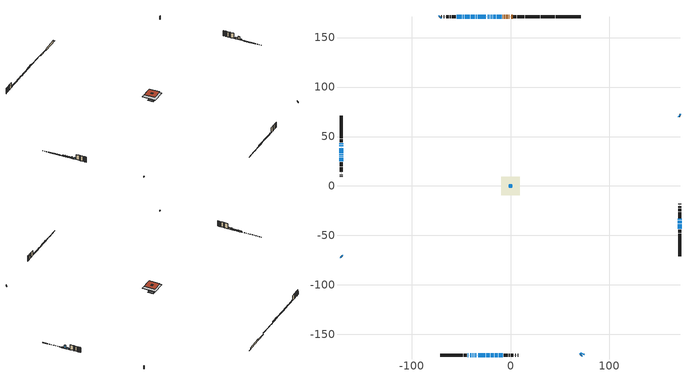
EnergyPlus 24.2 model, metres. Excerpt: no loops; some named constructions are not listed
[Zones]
conditioned space
 floor outside (Floor1 construction): -0.48,-0.48 -0.48,0.48 0.48,0.48 0.48,-0.48 z0.99
 floor adiabatic (Floor2 construction): -3.37,-3.37 -3.37,3.37 3.37,3.37 3.37,-3.37 z0.99
 floor adiabatic (AdiabaticFloorConstruction): -9.19,-9.19 -9.19,9.19 9.19,9.19 9.19,-9.19 z5.87
 floor foundation (Slab1 construction): -3.83,-3.83 -3.83,3.83 3.83,3.83 3.83,-3.83 z-1.45
 floor foundation (Slab2 construction): -3.37,-3.37 -3.37,3.37 3.37,3.37 3.37,-3.37 z-0.91
 floor foundation (Slab3 construction): -4.9,-3.03 -4.9,3.03 4.9,3.03 4.9,-3.03 z0
 wall outside (RimJoist1 construction): 29.78,171.3 14.87,171.3 / -70.95,-171.3 -56.05,-171.3 / -171.3,70.95 -171.3,56.05 / 171.3,-70.95 171.3,-56.05 z0.99:1.29
 wall outside (RimJoist2 construction): 13.94,171.3 6.85,171.3 / -55.12,-171.3 -48.02,-171.3 / -171.3,55.12 -171.3,48.02 / 171.3,-55.12 171.3,-48.02 z0.99:1.29
 wall outside (RimJoist3 construction): 5.92,171.3 2.97,171.3 / -47.09,-171.3 -44.14,-171.3 / -171.3,47.09 -171.3,44.14 / 171.3,-47.09 171.3,-44.14 z0.99:1.29
 wall outside (AdiabaticWallConstruction 1): 2.04,171.3 0.91,171.3 / -0.02,171.3 -0.31,171.3 / -1.23,171.3 -1.93,171.3 / -2.85,171.3 -4.49,171.3 / -5.42,171.3 -6.34,171.3 / -7.26,171.3 -8.08,171.3 z0.99:3.02
 wall outside (AdiabaticWallConstruction): -43.22,-171.3 -42.6,-171.3 z0.99:2.67; -171.3,43.22 -171.3,42.2 / -171.3,41.27 -171.3,40.25 / -20.04,-171.3 -17.07,-171.3 / -16.14,-171.3 -12.89,-171.3 z0.99:2.26; -171.3,39.33 -171.3,38.97 z0.99:2.74; -9,171.3 -14.06,171.3 / -41.68,-171.3 -41.46,-171.3 / -14.99,171.3 -17.59,171.3 / -40.54,-171.3 -39.77,-171.3 / -18.52,171.3 -19.66,171.3 / -20.58,171.3 -20.83,171.3 / -21.76,171.3 -22.9,171.3 / -38.84,-171.3 -37.92,-171.3 / -37,-171.3 -36.74,-171.3 / -35.82,-171.3 -34.55,-171.3 / -33.62,-171.3 -33.37,-171.3 / -32.45,-171.3 -25.31,-171.3 / -23.82,171.3 -24.18,171.3 / -24.38,-171.3 -20.97,-171.3 / 70.95,-171.3 71.66,-170.59 / -171.3,-70.95 -170.59,-71.66 / -171.3,38.04 -171.3,36.86 / -171.3,35.94 -171.3,33.05 / -171.3,32.12 -171.3,31.01 / -25.11,171.3 -27.81,171.3 / -28.74,171.3 -30.4,171.3 / -31.33,171.3 -33.19,171.3 / -34.12,171.3 -35.1,171.3 / -36.02,171.3 -40.34,171.3 / -41.27,171.3 -43.99,171.3 / -44.92,171.3 -46.21,171.3 / -47.14,171.3 -48.31,171.3 / -49.24,171.3 -54.52,171.3 / 171.3,-34.13 171.3,-33.32 / 72.31,-169.94 73.07,-169.18 / -11.96,-171.3 -11.58,-171.3 / -10.65,-171.3 -7.66,-171.3 z0.99:2.21; 171.3,-43.22 171.3,-41.38 z0.99:2.49; 171.3,-40.46 171.3,-38.65 / 171.3,70.95 170.54,71.71 / -70.95,171.3 -71.74,170.5 z0.99:5.82; 171.3,-37.72 171.3,-35.06 z0.99:3.05; -171.3,30.08 -171.3,29.72 z0.99:3.43; -171.3,28.8 -171.3,28.26 z0.99:1.53; -171.3,27.33 -171.3,24.95 z0.99:2.97
 wall outside (Wall1 construction): -55.45,171.3 -59.59,171.3 / -6.73,-171.3 -2.59,-171.3 / -171.3,24.02 -171.3,19.88 / 171.3,-32.39 171.3,-28.25 z0.99:8.31
 wall outside (Wall2 construction): -60.52,171.3 -61.34,171.3 / -1.66,-171.3 -0.84,-171.3 / -171.3,18.95 -171.3,18.13 / 171.3,-27.32 171.3,-26.5 z0.99:8.31
 wall outside (Wall3 construction): -62.27,171.3 -65,171.3 / 0.08,-171.3 2.82,-171.3 / -171.3,17.2 -171.3,14.47 / 171.3,-25.57 171.3,-22.84 z0.99:8.31
 wall outside (Wall4 construction): -65.93,171.3 -66.12,171.3 / 3.75,-171.3 3.94,-171.3 / -171.3,13.54 -171.3,13.35 / 171.3,-21.91 171.3,-21.72 z0.99:8.31
 wall outside (Wall5 construction): -67.05,171.3 -67.32,171.3 / 4.87,-171.3 5.14,-171.3 / -171.3,12.42 -171.3,12.15 / 171.3,-20.79 171.3,-20.52 z0.99:8.31
 wall outside (Wall6 construction): -68.25,171.3 -68.44,171.3 / 6.06,-171.3 6.26,-171.3 / -171.3,11.22 -171.3,11.03 / 171.3,-19.59 171.3,-19.4 z0.99:8.31
 wall outside (Wall7 construction): -69.37,171.3 -70.02,171.3 / 7.18,-171.3 7.84,-171.3 / -171.3,10.1 -171.3,9.45 / 171.3,-18.47 171.3,-17.82 z0.99:8.31
 wall foundation (FoundationWall1 construction): 45.66,171.3,-1.45 45.66,171.3,0.99 67.13,171.3,0.99 67.13,171.3,-1.35 70.95,171.3,-1.35 70.95,171.3,-1.45
 wall foundation (FoundationWall2 construction): 44.73,171.3 30.71,171.3 z-0.91:0.23
 window (WindowConstruction 39): -43.21,-171.3 -42.6,-171.3 z0.99:2.67
 window (WindowConstruction 8): -171.3,43.21 -171.3,42.2 z0.99:2.26
 window (WindowConstruction 9): -171.3,41.27 -171.3,40.25 z0.99:2.26
 window (WindowConstruction 10): -171.3,39.33 -171.3,38.97 z0.99:2.74
 window (WindowConstruction 11): -9,171.3 -14.06,171.3 z0.99:2.21
 window (WindowConstruction 12): -41.68,-171.3 -41.46,-171.3 z0.99:2.21
 window (WindowConstruction): -14.99,171.3 -17.59,171.3 z0.99:2.21
 window (WindowConstruction 40): -40.53,-171.3 -39.77,-171.3 z0.99:2.21
 window (WindowConstruction 13): 171.3,-43.21 171.3,-41.39 z0.99:2.49
 window (WindowConstruction 14): -18.52,171.3 -19.66,171.3 z0.99:2.21
 window (WindowConstruction 15): -20.59,171.3 -20.83,171.3 z0.99:2.21
 window (WindowConstruction 16): -21.76,171.3 -22.9,171.3 z0.99:2.21
 window (WindowConstruction 17): -38.84,-171.3 -37.92,-171.3 z0.99:2.21
 window (WindowConstruction 18): -36.99,-171.3 -36.75,-171.3 z0.99:2.21
 window (WindowConstruction 19): -35.82,-171.3 -34.55,-171.3 z0.99:2.21
 window (WindowConstruction 20): -33.62,-171.3 -33.37,-171.3 z0.99:2.21
 window (WindowConstruction 21): -32.45,-171.3 -25.31,-171.3 z0.99:2.21
 window (WindowConstruction 1): -23.82,171.3 -24.18,171.3 z0.99:2.21
 window (WindowConstruction 22): -24.38,-171.3 -20.97,-171.3 z0.99:2.21
 window (WindowConstruction 23): 70.95,-171.3 71.66,-170.59 z0.99:2.21
 window (WindowConstruction 24): -171.3,-70.95 -170.59,-71.66 z0.99:2.21
 window (WindowConstruction 25): -171.3,38.04 -171.3,36.86 z0.99:2.21
 window (WindowConstruction 26): -171.3,35.93 -171.3,33.05 z0.99:2.21
 window (WindowConstruction 27): -171.3,32.12 -171.3,31.01 z0.99:2.21
 window (WindowConstruction 2): -25.11,171.3 -27.81,171.3 z0.99:2.21
 window (WindowConstruction 41): -28.74,171.3 -30.4,171.3 z0.99:2.21
 window (WindowConstruction 28): 171.3,-40.46 171.3,-38.65 z0.99:5.81
 window (WindowConstruction 29): 171.3,-37.72 171.3,-35.06 z0.99:3.05
 window (WindowConstruction 30): -31.33,171.3 -33.19,171.3 z0.99:2.21
 window (WindowConstruction 31): -34.12,171.3 -35.09,171.3 z0.99:2.21
 window (WindowConstruction 32): -36.02,171.3 -40.34,171.3 z0.99:2.21
 window (WindowConstruction 33): -41.27,171.3 -43.99,171.3 z0.99:2.21
 window (WindowConstruction 34): -44.92,171.3 -46.21,171.3 z0.99:2.21
 window (WindowConstruction 3): -47.14,171.3 -48.31,171.3 z0.99:2.21
 window (WindowConstruction 35): -49.24,171.3 -54.52,171.3 z0.99:2.21
 window (WindowConstruction 36): 171.3,70.95 170.54,71.71 z0.99:5.81
 window (WindowConstruction 37): -70.95,171.3 -71.74,170.51 z0.99:5.81
 window (WindowConstruction 38): -171.3,30.08 -171.3,29.73 z0.99:3.43
 window (WindowConstruction 42): 171.3,-34.13 171.3,-33.32 z0.99:2.21
 window (WindowConstruction 43): 72.31,-169.94 73.07,-169.18 z0.99:2.21
 window (WindowConstruction 4): -20.04,-171.3 -17.07,-171.3 z0.99:2.26
 window (WindowConstruction 44): -171.3,28.8 -171.3,28.26 z0.99:1.52
 window (WindowConstruction 45): -171.3,27.33 -171.3,24.95 z0.99:2.97
 window (WindowConstruction 5): -16.14,-171.3 -12.89,-171.3 z0.99:2.26
 window (WindowConstruction 6): -11.96,-171.3 -11.58,-171.3 z0.99:2.21
 window (WindowConstruction 7): -10.65,-171.3 -7.66,-171.3 z0.99:2.21
 door (Door): 2.04,171.3 0.91,171.3 z0.99:3.02
 door (Door 1): -0.02,171.3 -0.31,171.3 z0.99:3.02
 door (Door 2): -1.24,171.3 -1.93,171.3 z0.99:3.02
 door (Door 3): -2.86,171.3 -4.49,171.3 z0.99:3.02
 door (Door 4): -5.42,171.3 -6.34,171.3 z0.99:3.02
 door (Door 5): -7.26,171.3 -8.07,171.3 z0.99:3.02
 ceiling adiabatic (AdiabaticFloorConstruction): 9.19,-9.19 9.19,9.19 -9.19,9.19 -9.19,-9.19 z5.87
 roof outside (Roof1 construction): -7.18,7.18 -7.18,-7.18 7.18,-7.18 7.18,7.18 z8.31
 roof outside (AdiabaticRoofConstruction): 1.2,1.2 -1.2,1.2 -1.2,-1.2 1.2,-1.2 z8.31; -0.66,0.66 -0.66,-0.66 0.66,-0.66 0.66,0.66 z8.31
 skylight (SkylightConstruction): 1.2,1.2 -1.2,1.2 -1.2,-1.2 1.2,-1.2 z8.31
 skylight (SkylightConstruction 1): -0.66,0.66 -0.66,-0.66 0.66,-0.66 0.66,0.66 z8.31
[EnergyManagementSystem:Sensor]
Name | Output:Variable or Output:Meter Index Key | Output:Variable or Output:Meter
s_lgt_36 | Wall4:270 | Surface Inside Face Lights Radiation Heat Gain Energy
s_lgt_37 | Wall4:90 | Surface Inside Face Lights Radiation Heat Gain Energy
s_lgt_38 | Wall5:0 | Surface Inside Face Lights Radiation Heat Gain Energy
s_lgt_39 | Wall5:180 | Surface Inside Face Lights Radiation Heat Gain Energy
s_lgt_4 | inferred conditioned ceiling | Surface Inside Face Lights Radiation Heat Gain Energy
s_lgt_40 | Wall5:270 | Surface Inside Face Lights Radiation Heat Gain Energy
s_lgt_41 | Wall5:90 | Surface Inside Face Lights Radiation Heat Gain Energy
s_lgt_42 | Wall6:0 | Surface Inside Face Lights Radiation Heat Gain Energy
s_lgt_43 | Wall6:180 | Surface Inside Face Lights Radiation Heat Gain Energy
s_lgt_44 | Wall6:270 | Surface Inside Face Lights Radiation Heat Gain Energy
s_lgt_45 | Wall6:90 | Surface Inside Face Lights Radiation Heat Gain Energy
s_lgt_46 | Wall7:0 | Surface Inside Face Lights Radiation Heat Gain Energy
s_lgt_47 | Wall7:180 | Surface Inside Face Lights Radiation Heat Gain Energy
s_lgt_48 | Wall7:270 | Surface Inside Face Lights Radiation Heat Gain Energy
s_lgt_49 | Wall7:90 | Surface Inside Face Lights Radiation Heat Gain Energy
s_lgt_5 | inferred conditioned floor | Surface Inside Face Lights Radiation Heat Gain Energy
s_lgt_6 | RimJoist1:0 | Surface Inside Face Lights Radiation Heat Gain Energy
s_lgt_7 | RimJoist1:180 | Surface Inside Face Lights Radiation Heat Gain Energy
s_lgt_8 | RimJoist1:270 | Surface Inside Face Lights Radiation Heat Gain Energy
s_lgt_9 | RimJoist1:90 | Surface Inside Face Lights Radiation Heat Gain Energy
s_sol | Floor1 | Surface Inside Face Solar Radiation Heat Gain Energy
s_sol_1 | Floor2 | Surface Inside Face Solar Radiation Heat Gain Energy
s_sol_10 | RimJoist2:0 | Surface Inside Face Solar Radiation Heat Gain Energy
s_sol_11 | RimJoist2:180 | Surface Inside Face Solar Radiation Heat Gain Energy
s_sol_12 | RimJoist2:270 | Surface Inside Face Solar Radiation Heat Gain Energy
s_sol_13 | RimJoist2:90 | Surface Inside Face Solar Radiation Heat Gain Energy
s_sol_14 | RimJoist3:0 | Surface Inside Face Solar Radiation Heat Gain Energy
s_sol_15 | RimJoist3:180 | Surface Inside Face Solar Radiation Heat Gain Energy
s_sol_16 | RimJoist3:270 | Surface Inside Face Solar Radiation Heat Gain Energy
s_sol_17 | RimJoist3:90 | Surface Inside Face Solar Radiation Heat Gain Energy
s_sol_18 | Roof1 | Surface Inside Face Solar Radiation Heat Gain Energy
s_sol_19 | Slab1 | Surface Inside Face Solar Radiation Heat Gain Energy
s_sol_2 | FoundationWall1 | Surface Inside Face Solar Radiation Heat Gain Energy
s_sol_20 | Slab2 | Surface Inside Face Solar Radiation Heat Gain Energy
s_sol_21 | Slab3 | Surface Inside Face Solar Radiation Heat Gain Energy
s_sol_22 | Wall1:0 | Surface Inside Face Solar Radiation Heat Gain Energy
s_sol_23 | Wall1:180 | Surface Inside Face Solar Radiation Heat Gain Energy
s_sol_24 | Wall1:270 | Surface Inside Face Solar Radiation Heat Gain Energy
s_sol_25 | Wall1:90 | Surface Inside Face Solar Radiation Heat Gain Energy
s_sol_26 | Wall2:0 | Surface Inside Face Solar Radiation Heat Gain Energy
s_sol_27 | Wall2:180 | Surface Inside Face Solar Radiation Heat Gain Energy
s_sol_28 | Wall2:270 | Surface Inside Face Solar Radiation Heat Gain Energy
s_sol_29 | Wall2:90 | Surface Inside Face Solar Radiation Heat Gain Energy
s_sol_3 | FoundationWall2 | Surface Inside Face Solar Radiation Heat Gain Energy
s_sol_30 | Wall3:0 | Surface Inside Face Solar Radiation Heat Gain Energy
s_sol_31 | Wall3:180 | Surface Inside Face Solar Radiation Heat Gain Energy
s_sol_32 | Wall3:270 | Surface Inside Face Solar Radiation Heat Gain Energy
s_sol_33 | Wall3:90 | Surface Inside Face Solar Radiation Heat Gain Energy
s_sol_34 | Wall4:0 | Surface Inside Face Solar Radiation Heat Gain Energy
s_sol_35 | Wall4:180 | Surface Inside Face Solar Radiation Heat Gain Energy
s_sol_36 | Wall4:270 | Surface Inside Face Solar Radiation Heat Gain Energy
s_sol_37 | Wall4:90 | Surface Inside Face Solar Radiation Heat Gain Energy
s_sol_38 | Wall5:0 | Surface Inside Face Solar Radiation Heat Gain Energy
s_sol_39 | Wall5:180 | Surface Inside Face Solar Radiation Heat Gain Energy
s_sol_4 | inferred conditioned ceiling | Surface Inside Face Solar Radiation Heat Gain Energy
s_sol_40 | Wall5:270 | Surface Inside Face Solar Radiation Heat Gain Energy
s_sol_41 | Wall5:90 | Surface Inside Face Solar Radiation Heat Gain Energy
s_sol_42 | Wall6:0 | Surface Inside Face Solar Radiation Heat Gain Energy
s_sol_43 | Wall6:180 | Surface Inside Face Solar Radiation Heat Gain Energy
s_sol_44 | Wall6:270 | Surface Inside Face Solar Radiation Heat Gain Energy
s_sol_45 | Wall6:90 | Surface Inside Face Solar Radiation Heat Gain Energy
s_sol_46 | Wall7:0 | Surface Inside Face Solar Radiation Heat Gain Energy
s_sol_47 | Wall7:180 | Surface Inside Face Solar Radiation Heat Gain Energy
s_sol_48 | Wall7:270 | Surface Inside Face Solar Radiation Heat Gain Energy
s_sol_49 | Wall7:90 | Surface Inside Face Solar Radiation Heat Gain Energy
s_sol_5 | inferred conditioned floor | Surface Inside Face Solar Radiation Heat Gain Energy
s_sol_6 | RimJoist1:0 | Surface Inside Face Solar Radiation Heat Gain Energy
s_sol_7 | RimJoist1:180 | Surface Inside Face Solar Radiation Heat Gain Energy
s_sol_8 | RimJoist1:270 | Surface Inside Face Solar Radiation Heat Gain Energy
s_sol_9 | RimJoist1:90 | Surface Inside Face Solar Radiation Heat Gain Energy
s_surf | Floor1 | Surface Inside Face Net Surface Thermal Radiation Heat Gain Energy
s_surf_1 | Floor2 | Surface Inside Face Net Surface Thermal Radiation Heat Gain Energy
s_surf_10 | RimJoist2:0 | Surface Inside Face Net Surface Thermal Radiation Heat Gain Energy
s_surf_11 | RimJoist2:180 | Surface Inside Face Net Surface Thermal Radiation Heat Gain Energy
s_surf_12 | RimJoist2:270 | Surface Inside Face Net Surface Thermal Radiation Heat Gain Energy
s_surf_13 | RimJoist2:90 | Surface Inside Face Net Surface Thermal Radiation Heat Gain Energy
s_surf_14 | RimJoist3:0 | Surface Inside Face Net Surface Thermal Radiation Heat Gain Energy
s_surf_15 | RimJoist3:180 | Surface Inside Face Net Surface Thermal Radiation Heat Gain Energy
s_surf_16 | RimJoist3:270 | Surface Inside Face Net Surface Thermal Radiation Heat Gain Energy
s_surf_17 | RimJoist3:90 | Surface Inside Face Net Surface Thermal Radiation Heat Gain Energy
s_surf_18 | Roof1 | Surface Inside Face Net Surface Thermal Radiation Heat Gain Energy
s_surf_19 | Slab1 | Surface Inside Face Net Surface Thermal Radiation Heat Gain Energy
s_surf_2 | FoundationWall1 | Surface Inside Face Net Surface Thermal Radiation Heat Gain Energy
s_surf_20 | Slab2 | Surface Inside Face Net Surface Thermal Radiation Heat Gain Energy
s_surf_21 | Slab3 | Surface Inside Face Net Surface Thermal Radiation Heat Gain Energy
s_surf_22 | Wall1:0 | Surface Inside Face Net Surface Thermal Radiation Heat Gain Energy
s_surf_23 | Wall1:180 | Surface Inside Face Net Surface Thermal Radiation Heat Gain Energy
s_surf_24 | Wall1:270 | Surface Inside Face Net Surface Thermal Radiation Heat Gain Energy
s_surf_25 | Wall1:90 | Surface Inside Face Net Surface Thermal Radiation Heat Gain Energy
s_surf_26 | Wall2:0 | Surface Inside Face Net Surface Thermal Radiation Heat Gain Energy
s_surf_27 | Wall2:180 | Surface Inside Face Net Surface Thermal Radiation Heat Gain Energy
s_surf_28 | Wall2:270 | Surface Inside Face Net Surface Thermal Radiation Heat Gain Energy
s_surf_29 | Wall2:90 | Surface Inside Face Net Surface Thermal Radiation Heat Gain Energy
s_surf_3 | FoundationWall2 | Surface Inside Face Net Surface Thermal Radiation Heat Gain Energy
s_surf_30 | Wall3:0 | Surface Inside Face Net Surface Thermal Radiation Heat Gain Energy
s_surf_31 | Wall3:180 | Surface Inside Face Net Surface Thermal Radiation Heat Gain Energy
s_surf_32 | Wall3:270 | Surface Inside Face Net Surface Thermal Radiation Heat Gain Energy
s_surf_33 | Wall3:90 | Surface Inside Face Net Surface Thermal Radiation Heat Gain Energy
s_surf_34 | Wall4:0 | Surface Inside Face Net Surface Thermal Radiation Heat Gain Energy
s_surf_35 | Wall4:180 | Surface Inside Face Net Surface Thermal Radiation Heat Gain Energy
s_surf_36 | Wall4:270 | Surface Inside Face Net Surface Thermal Radiation Heat Gain Energy
s_surf_37 | Wall4:90 | Surface Inside Face Net Surface Thermal Radiation Heat Gain Energy
s_surf_38 | Wall5:0 | Surface Inside Face Net Surface Thermal Radiation Heat Gain Energy
s_surf_39 | Wall5:180 | Surface Inside Face Net Surface Thermal Radiation Heat Gain Energy
s_surf_4 | inferred conditioned ceiling | Surface Inside Face Net Surface Thermal Radiation Heat Gain Energy
s_surf_40 | Wall5:270 | Surface Inside Face Net Surface Thermal Radiation Heat Gain Energy
s_surf_41 | Wall5:90 | Surface Inside Face Net Surface Thermal Radiation Heat Gain Energy
s_surf_42 | Wall6:0 | Surface Inside Face Net Surface Thermal Radiation Heat Gain Energy
s_surf_43 | Wall6:180 | Surface Inside Face Net Surface Thermal Radiation Heat Gain Energy
s_surf_44 | Wall6:270 | Surface Inside Face Net Surface Thermal Radiation Heat Gain Energy
s_surf_45 | Wall6:90 | Surface Inside Face Net Surface Thermal Radiation Heat Gain Energy
s_surf_46 | Wall7:0 | Surface Inside Face Net Surface Thermal Radiation Heat Gain Energy
s_surf_47 | Wall7:180 | Surface Inside Face Net Surface Thermal Radiation Heat Gain Energy
s_surf_48 | Wall7:270 | Surface Inside Face Net Surface Thermal Radiation Heat Gain Energy
s_surf_49 | Wall7:90 | Surface Inside Face Net Surface Thermal Radiation Heat Gain Energy
s_surf_5 | inferred conditioned floor | Surface Inside Face Net Surface Thermal Radiation Heat Gain Energy
s_surf_6 | RimJoist1:0 | Surface Inside Face Net Surface Thermal Radiation Heat Gain Energy
s_surf_7 | RimJoist1:180 | Surface Inside Face Net Surface Thermal Radiation Heat Gain Energy
s_surf_8 | RimJoist1:270 | Surface Inside Face Net Surface Thermal Radiation Heat Gain Energy
s_surf_9 | RimJoist1:90 | Surface Inside Face Net Surface Thermal Radiation Heat Gain Energy
[EnergyManagementSystem:Actuator]
Name | Actuated Component Unique | Actuated Component Type | Actuated Component Control Type
fridge_schedule_act | fridge schedule | Schedule:Constant | Schedule Value
infil_flow_act | infil flow | Zone Infiltration | Air Exchange Flow Rate
mech_vent_house_fan_cfis_act | mech vent house fan cfis | ElectricEquipment | Electricity Rate
mech_vent_house_fan_latent_load_act | mech vent house fan latent load | OtherEquipment | Power Level
mech_vent_house_fan_sensible_load_act | mech vent house fan sensible load | OtherEquipment | Power Level
natural_vent_flow_act | natural vent flow | Zone Infiltration | Air Exchange Flow Rate
water_heater_1_ec_adj_act | water heater energy adjustment2 | OtherEquipment | Power Level
water_heater_ec_adj_act | water heater energy adjustment1 | OtherEquipment | Power Level
whole_house_fan_act | whole house fan | ElectricEquipment | Electricity Rate
whole_house_fan_flow_act | whole house fan flow | Zone Infiltration | Air Exchange Flow Rate
[EnergyManagementSystem:Program]
boiler_hydronic_pump_disaggregate_program: Set boiler_hydronic_pump_primary_htg = boiler_hydronic_pump_s
boiler_hydronic_pump_power_program: Set heating_plr = boiler_plr_s; Set pump_total_eff = boiler_hydronic_pump_rated_mfr / 1000 * 20000.0 / 1.0; Set pump_vfr = boiler_hydronic_pump_mfr_s / 1000; If pump_vfr > 0; Set boiler_hydronic_pump_pressure_rise_act = 1.0 * heating_plr * pump_total_eff / pump_vfr; Else; Set boiler_hydronic_pump_pressure_rise_act = 0; EndIf
component_loads_program: Set loads_htg_walls = 0; Set loads_htg_rim_joists = 0; Set loads_htg_foundation_walls = 0; Set loads_htg_floors = 0; Set loads_htg_slabs = 0; Set loads_htg_ceilings = 0; Set loads_htg_roofs = 0; Set loads_htg_windows_conduction = 0; Set loads_htg_windows_solar = 0; Set loads_htg_doors = 0; Set loads_htg_skylights_conduction = 0; Set loads_htg_skylights_solar = 0; Set loads_htg_internal_mass = 0; Set loads_htg_intgains = 0; Set loads_htg_lighting = 0; Set loads_htg_infil = 0; Set loads_htg_mechvent = 0; Set loads_htg_natvent = 0; Set loads_htg_whf = 0; Set loads_htg_ducts = 0; Set loads_clg_walls = 0; Set loads_clg_rim_joists = 0; Set loads_clg_foundation_walls = 0; Set loads_clg_floors = 0; Set loads_clg_slabs = 0; Set loads_clg_ceilings = 0; Set loads_clg_roofs = 0; Set loads_clg_windows_conduction = 0; Set loads_clg_windows_solar = 0; Set loads_clg_doors = 0; Set loads_clg_skylights_conduction = 0; Set loads_clg_skylights_solar = 0; Set loads_clg_internal_mass = 0; Set loads_clg_intgains = 0; Set loads_clg_lighting = 0; Set loads_clg_infil = 0; Set loads_clg_mechvent = 0; Set loads_clg_natvent = 0; Set loads_clg_whf = 0; Set loads_clg_ducts = 0; Set hr_walls = 0; Set hr_walls = hr_walls + s_conv_22 + s_ig_22 + s_sol_22 + s_lgt_22 + s_surf_22; Set hr_walls = hr_walls + s_conv_23 + s_ig_23 + s_sol_23 + s_lgt_23 + s_surf_23; Set hr_walls = hr_walls + s_conv_24 + s_ig_24 + s_sol_24 + s_lgt_24 + s_surf_24; Set hr_walls = hr_walls + s_conv_25 + s_ig_25 + s_sol_25 + s_lgt_25 + s_surf_25; Set hr_walls = hr_walls + s_conv_26 + s_ig_26 + s_sol_26 + s_lgt_26 + s_surf_26; Set hr_walls = hr_walls + s_conv_27 + s_ig_27 + s_sol_27 + s_lgt_27 + s_surf_27; Set hr_walls = hr_walls + s_conv_28 + s_ig_28 + s_sol_28 + s_lgt_28 + s_surf_28; Set hr_walls = hr_walls + s_conv_29 + s_ig_29 + s_sol_29 + s_lgt_29 + s_surf_29; Set hr_walls = hr_walls + s_conv_30 + s_ig_30 + s_sol_30 + s_lgt_30 + s_surf_30; Set hr_walls = hr_walls + s_conv_31 + s_ig_31 + s_sol_31 + s_lgt_31 + s_surf_31; Set hr_walls = hr_walls + s_conv_32 + s_ig_32 + s_sol_32 + s_lgt_32 + s_surf_32; Set hr_walls = hr_walls + s_conv_33 + s_ig_33 + s_sol_33 + s_lgt_33 + s_surf_33; Set hr_walls = hr_walls + s_conv_34 + s_ig_34 + s_sol_34 + s_lgt_34 + s_surf_34; Set hr_walls = hr_walls + s_conv_35 + s_ig_35 + s_sol_35 + s_lgt_35 + s_surf_35; Set hr_walls = hr_walls + s_conv_36 + s_ig_36 + s_sol_36 + s_lgt_36 + s_surf_36; Set hr_walls = hr_walls + s_conv_37 + s_ig_37 + s_sol_37 + s_lgt_37 + s_surf_37; Set hr_walls = hr_walls + s_conv_38 + s_ig_38 + s_sol_38 + s_lgt_38 + s_surf_38; Set hr_walls = hr_walls + s_conv_39 + s_ig_39 + s_sol_39 + s_lgt_39 + s_surf_39; Set hr_walls = hr_walls + s_conv_40 + s_ig_40 + s_sol_40 + s_lgt_40 + s_surf_40; Set hr_walls = hr_walls + s_conv_41 + s_ig_41 + s_sol_41 + s_lgt_41 + s_surf_41; Set hr_walls = hr_walls + s_conv_42 + s_ig_42 + s_sol_42 + s_lgt_42 + s_surf_42; Set hr_walls = hr_walls + s_conv_43 + s_ig_43 + s_sol_43 + s_lgt_43 + s_surf_43; Set hr_walls = hr_walls + s_conv_44 + s_ig_44 + s_sol_44 + s_lgt_44 + s_surf_44; Set hr_walls = hr_walls + s_conv_45 + s_ig_45 + s_sol_45 + s_lgt_45 + s_surf_45; Set hr_walls = hr_walls + s_conv_46 + s_ig_46 + s_sol_46 + s_lgt_46 + s_surf_46; Set hr_walls = hr_walls + s_conv_47 + s_ig_47 + s_sol_47 + s_lgt_47 + s_surf_47; Set hr_walls = hr_walls + s_conv_48 + s_ig_48 + s_sol_48 + s_lgt_48 + s_surf_48; Set hr_walls = hr_walls + s_conv_49 + s_ig_49 + s_sol_49 + s_lgt_49 + s_surf_49; Set hr_rim_joists = 0; Set hr_rim_joists = hr_rim_joists + s_conv_6 + s_ig_6 + s_sol_6 + s_lgt_6 + s_surf_6; Set hr_rim_joists = hr_rim_joists + s_conv_7 + s_ig_7 + s_sol_7 + s_lgt_7 + s_surf_7; Set hr_rim_joists = hr_rim_joists + s_conv_8 + s_ig_8 + s_sol_8 + s_lgt_8 + s_surf_8; Set hr_rim_joists = hr_rim_joists + s_conv_9 + s_ig_9 + s_sol_9 + s_lgt_9 + s_surf_9; Set hr_rim_joists = hr_rim_joists + s_conv_10 + s_ig_10 + s_sol_10 + s_lgt_10 + s_surf_10; Set hr_rim_joists = hr_rim_joists + s_conv_11 + s_ig_11 + s_sol_11 + s_lgt_11 + s_surf_11; Set hr_rim_joists = hr_rim_joists + s_conv_12 + s_ig_12 + s_sol_12 + s_lgt_12 + s_surf_12; Set hr_rim_joists = hr_rim_joists + s_conv_13 + s_ig_13 + s_sol_13 + s_lgt_13 + s_surf_13; Set hr_rim_joists = hr_rim_joists + s_conv_14 + s_ig_14 + s_sol_14 + s_lgt_14 + s_surf_14; Set hr_rim_joists = hr_rim_joists + s_conv_15 + s_ig_15 + s_sol_15 + s_lgt_15 + s_surf_15; Set hr_rim_joists = hr_rim_joists + s_conv_16 + s_ig_16 + s_sol_16 + s_lgt_16 + s_surf_16; Set hr_rim_joists = hr_rim_joists + s_conv_17 + s_ig_17 + s_sol_17 + s_lgt_17 + s_surf_17; Set hr_foundation_walls = 0; Set hr_foundation_walls = hr_foundation_walls + s_conv_2 + s_ig_2 + s_sol_2 + s_lgt_2 + s_surf_2; Set hr_foundation_walls = hr_foundation_walls + s_conv_3 + s_ig_3 + s_sol_3 + s_lgt_3 + s_surf_3; Set hr_floors = 0; Set hr_floors = hr_floors + s_conv + s_ig + s_sol + s_lgt + s_surf; Set hr_floors = hr_floors + s_conv_1 + s_ig_1 + s_sol_1 + s_lgt_1 + s_surf_1; Set hr_slabs = 0; Set hr_slabs = hr_slabs + s_conv_19 + s_ig_19 + s_sol_19 + s_lgt_19 + s_surf_19; Set hr_slabs = hr_slabs + s_conv_20 + s_ig_20 + s_sol_20 + s_lgt_20 + s_surf_20; Set hr_slabs = hr_slabs + s_conv_21 + s_ig_21 + s_sol_21 + s_lgt_21 + s_surf_21; Set hr_ceilings = 0; Set hr_roofs = 0; Set hr_roofs = hr_roofs + s_conv_18 + s_ig_18 + s_sol_18 + s_lgt_18 + s_surf_18; Set hr_windows_conduction = 0; Set hr_windows_conduction = hr_windows_conduction + ss_conv_6; Set hr_windows_conduction = hr_windows_conduction + ss_ig_6; Set hr_windows_conduction = hr_windows_conduction + ss_surf_6; Set hr_windows_conduction = hr_windows_conduction + ss_conv_7; Set hr_windows_conduction = hr_windows_conduction + ss_ig_7; Set hr_windows_conduction = hr_windows_conduction + ss_surf_7; Set hr_windows_conduction = hr_windows_conduction + ss_conv_8; Set hr_windows_conduction = hr_windows_conduction + ss_ig_8; Set hr_windows_conduction = hr_windows_conduction + ss_surf_8; Set hr_windows_conduction = hr_windows_conduction + ss_conv_9; Set hr_windows_conduction = hr_windows_conduction + ss_ig_9; Set hr_windows_conduction = hr_windows_conduction + ss_surf_9; Set hr_windows_conduction = hr_windows_conduction + ss_conv_10; Set hr_windows_conduction = hr_windows_conduction + ss_ig_10; Set hr_windows_conduction = hr_windows_conduction + ss_surf_10; Set hr_windows_conduction = hr_windows_conduction + ss_conv_11; Set hr_windows_conduction = hr_windows_conduction + ss_ig_11; Set hr_windows_conduction = hr_windows_conduction + ss_surf_11; Set hr_windows_conduction = hr_windows_conduction + ss_conv_12; Set hr_windows_conduction = hr_windows_conduction + ss_ig_12; Set hr_windows_conduction = hr_windows_conduction + ss_surf_12; Set hr_windows_conduction = hr_windows_conduction + ss_conv_13; Set hr_windows_conduction = hr_windows_conduction + ss_ig_13; Set hr_windows_conduction = hr_windows_conduction + ss_surf_13; Set hr_windows_conduction = hr_windows_conduction + ss_conv_14; Set hr_windows_conduction = hr_windows_conduction + ss_ig_14; Set hr_windows_conduction = hr_windows_conduction + ss_surf_14; Set hr_windows_conduction = hr_windows_conduction + ss_conv_15; Set hr_windows_conduction = hr_windows_conduction + ss_ig_15; Set hr_windows_conduction = hr_windows_conduction + ss_surf_15; Set hr_windows_conduction = hr_windows_conduction + ss_conv_16; Set hr_windows_conduction = hr_windows_conduction + ss_ig_16; Set hr_windows_conduction = hr_windows_conduction + ss_surf_16; Set hr_windows_conduction = hr_windows_conduction + ss_conv_17; Set hr_windows_conduction = hr_windows_conduction + ss_ig_17; Set hr_windows_conduction = hr_windows_conduction + ss_surf_17; Set hr_windows_conduction = hr_windows_conduction + ss_conv_18; Set hr_windows_conduction = hr_windows_conduction + ss_ig_18; Set hr_windows_conduction = hr_windows_conduction + ss_surf_18; Set hr_windows_conduction = hr_windows_conduction + ss_conv_19; Set hr_windows_conduction = hr_windows_conduction + ss_ig_19; Set hr_windows_conduction = hr_windows_conduction + ss_surf_19; Set hr_windows_conduction = hr_windows_conduction + ss_conv_20; Set hr_windows_conduction = hr_windows_conduction + ss_ig_20; Set hr_windows_conduction = hr_windows_conduction + ss_surf_20; Set hr_windows_conduction = hr_windows_conduction + ss_conv_21; Set hr_windows_conduction = hr_windows_conduction + ss_ig_21; Set hr_windows_conduction = hr_windows_conduction + ss_surf_21; Set hr_windows_conduction = hr_windows_conduction + ss_conv_22; Set hr_windows_conduction = hr_windows_conduction + ss_ig_22; Set hr_windows_conduction = hr_windows_conduction + ss_surf_22; Set hr_windows_conduction = hr_windows_conduction + ss_conv_23; Set hr_windows_conduction = hr_windows_conduction + ss_ig_23; Set hr_windows_conduction = hr_windows_conduction + ss_surf_23; Set hr_windows_conduction = hr_windows_conduction + ss_conv_24; Set hr_windows_conduction = hr_windows_conduction + ss_ig_24; Set hr_windows_conduction = hr_windows_conduction + ss_surf_24; Set hr_windows_conduction = hr_windows_conduction + ss_conv_25; Set hr_windows_conduction = hr_windows_conduction + ss_ig_25; Set hr_windows_conduction = hr_windows_conduction + ss_surf_25; Set hr_windows_conduction = hr_windows_conduction + ss_conv_26; Set hr_windows_conduction = hr_windows_conduction + ss_ig_26; Set hr_windows_conduction = hr_windows_conduction + ss_surf_26; Set hr_windows_conduction = hr_windows_conduction + ss_conv_27; Set hr_windows_conduction = hr_windows_conduction + ss_ig_27; Set hr_windows_conduction = hr_windows_conduction + ss_surf_27; Set hr_windows_conduction = hr_windows_conduction + ss_conv_28; Set hr_windows_conduction = hr_windows_conduction + ss_ig_28; Set hr_windows_conduction = hr_windows_conduction + ss_surf_28; Set hr_windows_conduction = hr_windows_conduction + ss_conv_29; Set hr_windows_conduction = hr_windows_conduction + ss_ig_29; Set hr_windows_conduction = hr_windows_conduction + ss_surf_29; Set hr_windows_conduction = hr_windows_conduction + ss_conv_30; Set hr_windows_conduction = hr_windows_conduction + ss_ig_30; Set hr_windows_conduction = hr_windows_conduction + ss_surf_30; Set hr_windows_conduction = hr_windows_conduction + ss_conv_31; Set hr_windows_conduction = hr_windows_conduction + ss_ig_31; Set hr_windows_conduction = hr_windows_conduction + ss_surf_31; Set hr_windows_conduction = hr_windows_conduction + ss_conv_32; Set hr_windows_conduction = hr_windows_conduction + ss_ig_32; Set hr_windows_conduction = hr_windows_conduction + ss_surf_32; Set hr_windows_conduction = hr_windows_conduction + ss_conv_33; Set hr_windows_conduction = hr_windows_conduction + ss_ig_33; Set hr_windows_conduction = hr_windows_conduction + ss_surf_33; Set hr_windows_conduction = hr_windows_conduction + ss_conv_34; Set hr_windows_conduction = hr_windows_conduction + ss_ig_34; Set hr_windows_conduction = hr_windows_conduction + ss_surf_34; Set hr_windows_conduction = hr_windows_conduction + ss_conv_35; Set hr_windows_conduction = hr_windows_conduction + ss_ig_35; Set hr_windows_conduction = hr_windows_conduction + ss_surf_35; Set hr_windows_conduction = hr_windows_conduction + ss_conv_36; Set hr_windows_conduction = hr_windows_conduction + ss_ig_36; Set hr_windows_conduction = hr_windows_conduction + ss_surf_36; Set hr_windows_conduction = hr_windows_conduction + ss_conv_37; Set hr_windows_conduction = hr_windows_conduction + ss_ig_37; Set hr_windows_conduction = hr_windows_conduction + ss_surf_37; Set hr_windows_conduction = hr_windows_conduction + ss_conv_38; Set hr_windows_conduction = hr_windows_conduction + ss_ig_38; Set hr_windows_conduction = hr_windows_conduction + ss_surf_38; Set hr_windows_conduction = hr_windows_conduction + ss_conv_39; Set hr_windows_conduction = hr_windows_conduction + ss_ig_39; Set hr_windows_conduction = hr_windows_conduction + ss_surf_39; Set hr_windows_conduction = hr_windows_conduction + ss_conv_40; Set hr_windows_conduction = hr_windows_conduction + ss_ig_40; Set hr_windows_conduction = hr_windows_conduction + ss_surf_40; Set hr_windows_conduction = hr_windows_conduction + ss_conv_41; Set hr_windows_conduction = hr_windows_conduction + ss_ig_41; Set hr_windows_conduction = hr_windows_conduction + ss_surf_41; Set hr_windows_conduction = hr_windows_conduction + ss_conv_42; Set hr_windows_conduction = hr_windows_conduction + ss_ig_42; Set hr_windows_conduction = hr_windows_conduction + ss_surf_42; Set hr_windows_conduction = hr_windows_conduction + ss_conv_43; Set hr_windows_conduction = hr_windows_conduction + ss_ig_43; Set hr_windows_conduction = hr_windows_conduction + ss_surf_43; Set hr_windows_conduction = hr_windows_conduction + ss_conv_46; Set hr_windows_conduction = hr_windows_conduction + ss_ig_46; Set hr_windows_conduction = hr_windows_conduction + ss_surf_46; Set hr_windows_conduction = hr_windows_conduction + ss_conv_47; Set hr_windows_conduction = hr_windows_conduction + ss_ig_47; Set hr_windows_conduction = hr_windows_conduction + ss_surf_47; Set hr_windows_conduction = hr_windows_conduction + ss_conv_48; Set hr_windows_conduction = hr_windows_conduction + ss_ig_48; Set hr_windows_conduction = hr_windows_conduction + ss_surf_48; Set hr_windows_conduction = hr_windows_conduction + ss_conv_49; Set hr_windows_conduction = hr_windows_conduction + ss_ig_49; Set hr_windows_conduction = hr_windows_conduction + ss_surf_49; Set hr_windows_conduction = hr_windows_conduction + ss_conv_50; Set hr_windows_conduction = hr_windows_conduction + ss_ig_50; Set hr_windows_conduction = hr_windows_conduction + ss_surf_50; Set hr_windows_conduction = hr_windows_conduction + ss_conv_51; Set hr_windows_conduction = hr_windows_conduction + ss_ig_51; Set hr_windows_conduction = hr_windows_conduction + ss_surf_51; Set hr_windows_conduction = hr_windows_conduction + ss_conv_52; Set hr_windows_conduction = hr_windows_conduction + ss_ig_52; Set hr_windows_conduction = hr_windows_conduction + ss_surf_52; Set hr_windows_conduction = hr_windows_conduction + ss_conv_53; Set hr_windows_conduction = hr_windows_conduction + ss_ig_53; Set hr_windows_conduction = hr_windows_conduction + ss_surf_53; Set hr_windows_solar = 0; Set hr_windows_solar = hr_windows_solar - ss_trans_in * ZoneTimestep * 3600 + ss_back_out * ZoneTimestep * 3600 + ss_trans_out * ZoneTimestep * 3600; Set hr_windows_solar = hr_windows_solar - ss_trans_in_1 * ZoneTimestep * 3600 + ss_back_out_1 * ZoneTimestep * 3600 + ss_trans_out_1 * ZoneTimestep * 3600; Set hr_windows_solar = hr_windows_solar - ss_trans_in_2 * ZoneTimestep * 3600 + ss_back_out_2 * ZoneTimestep * 3600 + ss_trans_out_2 * ZoneTimestep * 3600; Set hr_windows_solar = hr_windows_solar - ss_trans_in_3 * ZoneTimestep * 3600 + ss_back_out_3 * ZoneTimestep * 3600 + ss_trans_out_3 * ZoneTimestep * 3600; Set hr_windows_solar = hr_windows_solar - ss_trans_in_4 * ZoneTimestep * 3600 + ss_back_out_4 * ZoneTimestep * 3600 + ss_trans_out_4 * ZoneTimestep * 3600; Set hr_windows_solar = hr_windows_solar - ss_trans_in_5 * ZoneTimestep * 3600 + ss_back_out_5 * ZoneTimestep * 3600 + ss_trans_out_5 * ZoneTimestep * 3600; Set hr_windows_solar = hr_windows_solar - ss_trans_in_6 * ZoneTimestep * 3600 + ss_back_out_6 * ZoneTimestep * 3600 + ss_trans_out_6 * ZoneTimestep * 3600; Set hr_windows_solar = hr_windows_solar - ss_trans_in_7 * ZoneTimestep * 3600 + ss_back_out_7 * ZoneTimestep * 3600 + ss_trans_out_7 * ZoneTimestep * 3600; Set hr_windows_solar = hr_windows_solar - ss_trans_in_8 * ZoneTimestep * 3600 + ss_back_out_8 * ZoneTimestep * 3600 + ss_trans_out_8 * ZoneTimestep * 3600; Set hr_windows_solar = hr_windows_solar - ss_trans_in_9 * ZoneTimestep * 3600 + ss_back_out_9 * ZoneTimestep * 3600 + ss_trans_out_9 * ZoneTimestep * 3600; Set hr_windows_solar = hr_windows_solar - ss_trans_in_10 * ZoneTimestep * 3600 + ss_back_out_10 * ZoneTimestep * 3600 + ss_trans_out_10 * ZoneTimestep * 3600; Set hr_windows_solar = hr_windows_solar - ss_trans_in_11 * ZoneTimestep * 3600 + ss_back_out_11 * ZoneTimestep * 3600 + ss_trans_out_11 * ZoneTimestep * 3600; Set hr_windows_solar = hr_windows_solar - ss_trans_in_12 * ZoneTimestep * 3600 + ss_back_out_12 * ZoneTimestep * 3600 + ss_trans_out_12 * ZoneTimestep * 3600; Set hr_windows_solar = hr_windows_solar - ss_trans_in_13 * ZoneTimestep * 3600 + ss_back_out_13 * ZoneTimestep * 3600 + ss_trans_out_13 * ZoneTimestep * 3600; Set hr_windows_solar = hr_windows_solar - ss_trans_in_14 * ZoneTimestep * 3600 + ss_back_out_14 * ZoneTimestep * 3600 + ss_trans_out_14 * ZoneTimestep * 3600; Set hr_windows_solar = hr_windows_solar - ss_trans_in_15 * ZoneTimestep * 3600 + ss_back_out_15 * ZoneTimestep * 3600 + ss_trans_out_15 * ZoneTimestep * 3600; Set hr_windows_solar = hr_windows_solar - ss_trans_in_16 * ZoneTimestep * 3600 + ss_back_out_16 * ZoneTimestep * 3600 + ss_trans_out_16 * ZoneTimestep * 3600; Set hr_windows_solar = hr_windows_solar - ss_trans_in_17 * ZoneTimestep * 3600 + ss_back_out_17 * ZoneTimestep * 3600 + ss_trans_out_17 * ZoneTimestep * 3600; Set hr_windows_solar = hr_windows_solar - ss_trans_in_18 * ZoneTimestep * 3600 + ss_back_out_18 * ZoneTimestep * 3600 + ss_trans_out_18 * ZoneTimestep * 3600; Set hr_windows_solar = hr_windows_solar - ss_trans_in_19 * ZoneTimestep * 3600 + ss_back_out_19 * ZoneTimestep * 3600 + ss_trans_out_19 * ZoneTimestep * 3600; Set hr_windows_solar = hr_windows_solar - ss_trans_in_20 * ZoneTimestep * 3600 + ss_back_out_20 * ZoneTimestep * 3600 + ss_trans_out_20 * ZoneTimestep * 3600; Set hr_windows_solar = hr_windows_solar - ss_trans_in_21 * ZoneTimestep * 3600 + ss_back_out_21 * ZoneTimestep * 3600 + ss_trans_out_21 * ZoneTimestep * 3600; Set hr_windows_solar = hr_windows_solar - ss_trans_in_22 * ZoneTimestep * 3600 + ss_back_out_22 * ZoneTimestep * 3600 + ss_trans_out_22 * ZoneTimestep * 3600; Set hr_windows_solar = hr_windows_solar - ss_trans_in_23 * ZoneTimestep * 3600 + ss_back_out_23 * ZoneTimestep * 3600 + ss_trans_out_23 * ZoneTimestep * 3600; Set hr_windows_solar = hr_windows_solar - ss_trans_in_24 * ZoneTimestep * 3600 + ss_back_out_24 * ZoneTimestep * 3600 + ss_trans_out_24 * ZoneTimestep * 3600; Set hr_windows_solar = hr_windows_solar - ss_trans_in_25 * ZoneTimestep * 3600 + ss_back_out_25 * ZoneTimestep * 3600 + ss_trans_out_25 * ZoneTimestep * 3600; Set hr_windows_solar = hr_windows_solar - ss_trans_in_26 * ZoneTimestep * 3600 + ss_back_out_26 * ZoneTimestep * 3600 + ss_trans_out_26 * ZoneTimestep * 3600; Set hr_windows_solar = hr_windows_solar - ss_trans_in_27 * ZoneTimestep * 3600 + ss_back_out_27 * ZoneTimestep * 3600 + ss_trans_out_27 * ZoneTimestep * 3600; Set hr_windows_solar = hr_windows_solar - ss_trans_in_28 * ZoneTimestep * 3600 + ss_back_out_28 * ZoneTimestep * 3600 + ss_trans_out_28 * ZoneTimestep * 3600; Set hr_windows_solar = hr_windows_solar - ss_trans_in_29 * ZoneTimestep * 3600 + ss_back_out_29 * ZoneTimestep * 3600 + ss_trans_out_29 * ZoneTimestep * 3600; Set hr_windows_solar = hr_windows_solar - ss_trans_in_30 * ZoneTimestep * 3600 + ss_back_out_30 * ZoneTimestep * 3600 + ss_trans_out_30 * ZoneTimestep * 3600; Set hr_windows_solar = hr_windows_solar - ss_trans_in_31 * ZoneTimestep * 3600 + ss_back_out_31 * ZoneTimestep * 3600 + ss_trans_out_31 * ZoneTimestep * 3600; Set hr_windows_solar = hr_windows_solar - ss_trans_in_32 * ZoneTimestep * 3600 + ss_back_out_32 * ZoneTimestep * 3600 + ss_trans_out_32 * ZoneTimestep * 3600; Set hr_windows_solar = hr_windows_solar - ss_trans_in_33 * ZoneTimestep * 3600 + ss_back_out_33 * ZoneTimestep * 3600 + ss_trans_out_33 * ZoneTimestep * 3600; Set hr_windows_solar = hr_windows_solar - ss_trans_in_34 * ZoneTimestep * 3600 + ss_back_out_34 * ZoneTimestep * 3600 + ss_trans_out_34 * ZoneTimestep * 3600; Set hr_windows_solar = hr_windows_solar - ss_trans_in_35 * ZoneTimestep * 3600 + ss_back_out_35 * ZoneTimestep * 3600 + ss_trans_out_35 * ZoneTimestep * 3600; Set hr_windows_solar = hr_windows_solar - ss_trans_in_36 * ZoneTimestep * 3600 + ss_back_out_36 * ZoneTimestep * 3600 + ss_trans_out_36 * ZoneTimestep * 3600; Set hr_windows_solar = hr_windows_solar - ss_trans_in_37 * ZoneTimestep * 3600 + ss_back_out_37 * ZoneTimestep * 3600 + ss_trans_out_37 * ZoneTimestep * 3600; Set hr_windows_solar = hr_windows_solar - ss_trans_in_40 * ZoneTimestep * 3600 + ss_back_out_40 * ZoneTimestep * 3600 + ss_trans_out_40 * ZoneTimestep * 3600; Set hr_windows_solar = hr_windows_solar - ss_trans_in_41 * ZoneTimestep * 3600 + ss_back_out_41 * ZoneTimestep * 3600 + ss_trans_out_41 * ZoneTimestep * 3600; Set hr_windows_solar = hr_windows_solar - ss_trans_in_42 * ZoneTimestep * 3600 + ss_back_out_42 * ZoneTimestep * 3600 + ss_trans_out_42 * ZoneTimestep * 3600; Set hr_windows_solar = hr_windows_solar - ss_trans_in_43 * ZoneTimestep * 3600 + ss_back_out_43 * ZoneTimestep * 3600 + ss_trans_out_43 * ZoneTimestep * 3600; Set hr_windows_solar = hr_windows_solar - ss_trans_in_44 * ZoneTimestep * 3600 + ss_back_out_44 * ZoneTimestep * 3600 + ss_trans_out_44 * ZoneTimestep * 3600; Set hr_windows_solar = hr_windows_solar - ss_trans_in_45 * ZoneTimestep * 3600 + ss_back_out_45 * ZoneTimestep * 3600 + ss_trans_out_45 * ZoneTimestep * 3600; Set hr_windows_solar = hr_windows_solar - ss_trans_in_46 * ZoneTimestep * 3600 + ss_back_out_46 * ZoneTimestep * 3600 + ss_trans_out_46 * ZoneTimestep * 3600; Set hr_windows_solar = hr_windows_solar - ss_trans_in_47 * ZoneTimestep * 3600 + ss_back_out_47 * ZoneTimestep * 3600 + ss_trans_out_47 * ZoneTimestep * 3600; Set hr_doors = 0; Set hr_doors = hr_doors + ss_sol; Set hr_doors = hr_doors + ss_lgt; Set hr_doors = hr_doors + ss_conv; Set hr_doors = hr_doors + ss_ig; Set hr_doors = hr_doors + ss_surf; Set hr_doors = hr_doors + ss_sol_1; Set hr_doors = hr_doors + ss_lgt_1; Set hr_doors = hr_doors + ss_conv_1; Set hr_doors = hr_doors + ss_ig_1; Set hr_doors = hr_doors + ss_surf_1; Set hr_doors = hr_doors + ss_sol_2; Set hr_doors = hr_doors + ss_lgt_2; Set hr_doors = hr_doors + ss_conv_2; Set hr_doors = hr_doors + ss_ig_2; Set hr_doors = hr_doors + ss_surf_2; Set hr_doors = hr_doors + ss_sol_3; Set hr_doors = hr_doors + ss_lgt_3; Set hr_doors = hr_doors + ss_conv_3; Set hr_doors = hr_doors + ss_ig_3; Set hr_doors = hr_doors + ss_surf_3; Set hr_doors = hr_doors + ss_sol_4; Set hr_doors = hr_doors + ss_lgt_4; Set hr_doors = hr_doors + ss_conv_4; Set hr_doors = hr_doors + ss_ig_4; Set hr_doors = hr_doors + ss_surf_4; Set hr_doors = hr_doors + ss_sol_5; Set hr_doors = hr_doors + ss_lgt_5; Set hr_doors = hr_doors + ss_conv_5; Set hr_doors = hr_doors + ss_ig_5; Set hr_doors = hr_doors + ss_surf_5; Set hr_skylights_conduction = 0; Set hr_skylights_conduction = hr_skylights_conduction + ss_conv_44; Set hr_skylights_conduction = hr_skylights_conduction + ss_ig_44; Set hr_skylights_conduction = hr_skylights_conduction + ss_surf_44; Set hr_skylights_conduction = hr_skylights_conduction + ss_conv_45; Set hr_skylights_conduction = hr_skylights_conduction + ss_ig_45; Set hr_skylights_conduction = hr_skylights_conduction + ss_surf_45; Set hr_skylights_solar = 0; Set hr_skylights_solar = hr_skylights_solar - ss_trans_in_38 * ZoneTimestep * 3600 + ss_back_out_38 * ZoneTimestep * 3600 + ss_trans_out_38 * ZoneTimestep * 3600; Set hr_skylights_solar = hr_skylights_solar - ss_trans_in_39 * ZoneTimestep * 3600 + ss_back_out_39 * ZoneTimestep * 3600 + ss_trans_out_39 * ZoneTimestep * 3600; Set hr_internal_mass = 0; Set hr_internal_mass = hr_internal_mass + s_conv_4 + s_ig_4 + s_sol_4 + s_lgt_4 + s_surf_4; Set hr_internal_mass = hr_internal_mass + s_conv_5 + s_ig_5 + s_sol_5 + s_lgt_5 + s_surf_5; Set hr_internal_mass = hr_internal_mass + im_conv + im_ig + im_sol + im_lgt + im_surf; Set hr_internal_mass = hr_internal_mass + im_conv_1 + im_ig_1 + im_sol_1 + im_lgt_1 + im_surf_1; Set hr_intgains = 0; Set hr_intgains = hr_intgains - ig_ee_conv - ig_ee_rad - ig_ee_conv_1 - ig_ee_rad_1 - ig_ee_conv_2 - ig_ee_rad_2 - ig_ee_conv_3 - ig_ee_rad_3 - ig_ee_conv_4 - ig_ee_rad_4 - ig_ee_conv_5 - ig_ee_rad_5 - ig_ee_conv_6 - ig_ee_rad_6 - ig_oe_conv - ig_oe_rad - ig_oe_conv_1 - ig_oe_rad_1 - ig_oe_conv_2 - ig_oe_rad_2 - ig_oe_conv_3 - ig_oe_rad_3 - ig_oe_conv_4 - ig_oe_rad_4 - ig_oe_conv_5 - ig_oe_rad_5 - ig_ppl_conv - ig_ppl_rad; Set hr_lighting = 0; Set hr_lighting = hr_lighting - ig_lgt_conv - ig_lgt_rad - ig_lgt_vis; Set hr_infil = 0; Set hr_infil = hr_infil - airflow_gain + airflow_loss; Set hr_natvent = 0; Set hr_natvent = hr_natvent - airflow_gain_1 + airflow_loss_1; Set hr_whf = 0; Set hr_whf = hr_whf - airflow_gain_2 + airflow_loss_2; Set hr_mechvent = 0; Set hr_mechvent = hr_mechvent - mv_conv - mv_rad - mv_conv_1 - mv_rad_1 - mv_conv_2 - mv_rad_2 - mv_conv_3 - mv_rad_3 - mv_conv_4 - mv_rad_4 - mv_conv_5 - mv_rad_5 - mv_conv_6 - mv_rad_6; Set hr_ducts = 0; Set hr_intgains = hr_intgains + dhw_loss * (0.64*(1-dhw_rtf) + 1.0*dhw_rtf); Set hr_intgains = hr_intgains + dhw_loss_1 * (0.64*(1-dhw_rtf_1) + 1.0*dhw_rtf_1); Set htg_mode = 0; Set clg_mode = 0; If (htg_load_cond > 0); Set htg_mode = 1.0; ElseIf (clg_load_cond > 0); Set clg_mode = 0.0; Else; Set htg_season = 0; Set clg_season = 0; If ((DayOfYear >= 1) && (DayOfYear <= 365)); Set clg_season = 1; EndIf; If ((DayOfYear >= 1) && (DayOfYear <= 365)); Set htg_season = 1; EndIf; If ((airflow_gain_1 <> 0) || (airflow_loss_1 <> 0)) && (clg_season == 1); Set clg_mode = 0.0; ElseIf ((airflow_gain_2 <> 0) || (airflow_loss_2 <> 0)) && (clg_season == 1); Set clg_mode = 0.0; Else; Set Tmid_setpoint = (htg_sp_s_1 + clg_sp_s_1) / 2; If (tin_s_1 > Tmid_setpoint) && (clg_season == 1); Set clg_mode = 0.0; ElseIf (tin_s_1 < Tmid_setpoint) && (htg_season == 1); Set htg_mode = 1.0; EndIf; EndIf; EndIf; Set loads_htg_walls = loads_htg_walls + (hr_walls * htg_mode * 1); Set loads_htg_rim_joists = loads_htg_rim_joists + (hr_rim_joists * htg_mode * 1); Set loads_htg_foundation_walls = loads_htg_foundation_walls + (hr_foundation_walls * htg_mode * 1); Set loads_htg_floors = loads_htg_floors + (hr_floors * htg_mode * 1); Set loads_htg_slabs = loads_htg_slabs + (hr_slabs * htg_mode * 1); Set loads_htg_ceilings = loads_htg_ceilings + (hr_ceilings * htg_mode * 1); Set loads_htg_roofs = loads_htg_roofs + (hr_roofs * htg_mode * 1); Set loads_htg_windows_conduction = loads_htg_windows_conduction + (hr_windows_conduction * htg_mode * 1); Set loads_htg_windows_solar = loads_htg_windows_solar + (hr_windows_solar * htg_mode * 1); Set loads_htg_doors = loads_htg_doors + (hr_doors * htg_mode * 1); Set loads_htg_skylights_conduction = loads_htg_skylights_conduction + (hr_skylights_conduction * htg_mode * 1); Set loads_htg_skylights_solar = loads_htg_skylights_solar + (hr_skylights_solar * htg_mode * 1); Set loads_htg_internal_mass = loads_htg_internal_mass + (hr_internal_mass * htg_mode * 1); Set loads_htg_intgains = loads_htg_intgains + (hr_intgains * htg_mode * 1); Set loads_htg_lighting = loads_htg_lighting + (hr_lighting * htg_mode * 1); Set loads_htg_infil = loads_htg_infil + (hr_infil * htg_mode * 1); Set loads_htg_mechvent = loads_htg_mechvent + (hr_mechvent * htg_mode * 1); Set loads_htg_natvent = loads_htg_natvent + (hr_natvent * htg_mode * 1); Set loads_htg_whf = loads_htg_whf + (hr_whf * htg_mode * 1); Set loads_htg_ducts = loads_htg_ducts + (hr_ducts * htg_mode * 1); Set loads_clg_walls = loads_clg_walls + (-hr_walls * clg_mode * 1); Set loads_clg_rim_joists = loads_clg_rim_joists + (-hr_rim_joists * clg_mode * 1); Set loads_clg_foundation_walls = loads_clg_foundation_walls + (-hr_foundation_walls * clg_mode * 1); Set loads_clg_floors = loads_clg_floors + (-hr_floors * clg_mode * 1); Set loads_clg_slabs = loads_clg_slabs + (-hr_slabs * clg_mode * 1); Set loads_clg_ceilings = loads_clg_ceilings + (-hr_ceilings * clg_mode * 1); Set loads_clg_roofs = loads_clg_roofs + (-hr_roofs * clg_mode * 1); Set loads_clg_windows_conduction = loads_clg_windows_conduction + (-hr_windows_conduction * clg_mode * 1); Set loads_clg_windows_solar = loads_clg_windows_solar + (-hr_windows_solar * clg_mode * 1); Set loads_clg_doors = loads_clg_doors + (-hr_doors * clg_mode * 1); Set loads_clg_skylights_conduction = loads_clg_skylights_conduction + (-hr_skylights_conduction * clg_mode * 1); Set loads_clg_skylights_solar = loads_clg_skylights_solar + (-hr_skylights_solar * clg_mode * 1); Set loads_clg_internal_mass = loads_clg_internal_mass + (-hr_internal_mass * clg_mode * 1); Set loads_clg_intgains = loads_clg_intgains + (-hr_intgains * clg_mode * 1); Set loads_clg_lighting = loads_clg_lighting + (-hr_lighting * clg_mode * 1); Set loads_clg_infil = loads_clg_infil + (-hr_infil * clg_mode * 1); Set loads_clg_mechvent = loads_clg_mechvent + (-hr_mechvent * clg_mode * 1); Set loads_clg_natvent = loads_clg_natvent + (-hr_natvent * clg_mode * 1); Set loads_clg_whf = loads_clg_whf + (-hr_whf * clg_mode * 1); Set loads_clg_ducts = loads_clg_ducts + (-hr_ducts * clg_mode * 1)
fridge_schedule_program: Set Tin = fridge_tin_s*(9.0/5.0)+32.0; Set fridge_schedule_act = 0; If (Hour == 0); Set fridge_schedule_act = (-0.487+0.019*Tin); ElseIf (Hour == 1); Set fridge_schedule_act = (-0.34+0.016*Tin); ElseIf (Hour == 2); Set fridge_schedule_act = (-0.37+0.017*Tin); ElseIf (Hour == 3); Set fridge_schedule_act = (-0.361+0.016*Tin); ElseIf (Hour == 4); Set fridge_schedule_act = (-0.515+0.018*Tin); ElseIf (Hour == 5); Set fridge_schedule_act = (-0.684+0.021*Tin); ElseIf (Hour == 6); Set fridge_schedule_act = (-0.471+0.019*Tin); ElseIf (Hour == 7); Set fridge_schedule_act = (-0.159+0.015*Tin); ElseIf (Hour == 8); Set fridge_schedule_act = (-0.079+0.015*Tin); ElseIf (Hour == 9); Set fridge_schedule_act = (-0.417+0.019*Tin); ElseIf (Hour == 10); Set fridge_schedule_act = (-0.411+0.018*Tin); ElseIf (Hour == 11); Set fridge_schedule_act = (-0.386+0.018*Tin); ElseIf (Hour == 12); Set fridge_schedule_act = (-0.24+0.016*Tin); ElseIf (Hour == 13); Set fridge_schedule_act = (-0.314+0.017*Tin); ElseIf (Hour == 14); Set fridge_schedule_act = (-0.16+0.015*Tin); ElseIf (Hour == 15); Set fridge_schedule_act = (-0.121+0.015*Tin); ElseIf (Hour == 16); Set fridge_schedule_act = (-0.469+0.02*Tin); ElseIf (Hour == 17); Set fridge_schedule_act = (-0.412+0.02*Tin); ElseIf (Hour == 18); Set fridge_schedule_act = (-0.091+0.017*Tin); ElseIf (Hour == 19); Set fridge_schedule_act = (0.077+0.014*Tin); ElseIf (Hour == 20); Set fridge_schedule_act = (-0.118+0.016*Tin); ElseIf (Hour == 21); Set fridge_schedule_act = (-0.247+0.017*Tin); ElseIf (Hour == 22); Set fridge_schedule_act = (-0.445+0.019*Tin); ElseIf (Hour == 23); Set fridge_schedule_act = (-0.544+0.02*Tin); EndIf
infil_program: Set p_m = 0.14; Set p_s = 0.22; Set s_m = 270; Set s_s = 370; Set z_m = 9.99744; Set z_s = 8.068533228892214; Set f_t = (((s_m/z_m)^p_m)*((z_s/s_s)^p_s)); Set Tdiff = tin_s-tout_s; Set dT = @Abs Tdiff; Set c = 0.1502; Set Cs = 0.1276; Set Cw = 0.1507; Set n = 0.65; Set sft = (f_t*0.54); Set temp1 = ((c*Cw)*((sft*site_vw_s)^(2*n)))^2; Set Qinf = (((c*Cs*(dT^n))^2)+temp1)^0.5; Set Qinf = (@Max Qinf 0); Set mech_vent_house_fan_sensible_load_act = 0.0; Set mech_vent_house_fan_latent_load_act = 0.0; Set OASupInPb = out_pb_s; Set OASupInTemp = tout_s; Set OASupInW = out_wt_s; Set OASupRho = (@RhoAirFnPbTdbW OASupInPb OASupInTemp OASupInW); Set OASupCp = (@CpAirFnW OASupInW); Set OASupInEnth = (@HFnTdbW OASupInTemp OASupInW); Set ZoneTemp = tin_s; Set ZoneW = win_s; Set ZoneCp = (@CpAirFnW ZoneW); Set ZoneAirEnth = (@HFnTdbW ZoneTemp ZoneW); Set mech_vent_house_fan_cfis_act = 0.0; Set QWHV_cfis_sup = 0.0; Set QWHV_cfis_suppl_sup = 0.0; Set QWHV_cfis_suppl_exh = 0.0; Set Qrange = 0; Set Qrange = Qrange + 0.075 * mech_vent_range_fan_0_sch_s; Set Qbath = 0; Set Qbath = Qbath + 0.033 * mech_vent_bath_fan_0_sch_s; Set Qbath = Qbath + 0.033 * mech_vent_bath_fan_1_sch_s; Set Qdryer = 0; Set Qdryer = Qdryer + 0.00308 * clothes_dryer_exhaust_0_sch_s; Set QWHV_sup = 0.0; Set QWHV_exh = 0.0; Set Qsupply = QWHV_sup + QWHV_cfis_sup + QWHV_cfis_suppl_sup; Set Qexhaust = Qrange + Qbath + Qdryer + QWHV_exh + QWHV_cfis_suppl_exh; Set Qfan = (@Max Qexhaust Qsupply); Set Qducts = 0; If Qducts < 0; Set Qsupply = Qsupply - Qducts; Else; Set Qexhaust = Qexhaust + Qducts; EndIf; Set Qfan_with_ducts = (@Max Qexhaust Qsupply); Set Qimb = (@Abs (Qsupply - Qexhaust)); If Qinf + Qimb > 0; Set Qtot = Qfan_with_ducts + (Qinf^2) / (Qinf + Qimb); Else; Set Qtot = Qfan_with_ducts; EndIf; Set Qinf_adj = Qtot - Qfan; Set infil_flow_act = Qinf_adj; Set infil_program_Qinf = Qinf_adj; Set infil_program_Qfan = Qfan; Set Qload = Qfan; Set Effectiveness_Sens = 0.0; Set Effectiveness_Lat = 0.0; Set Fan_MFR = Qload * OASupRho; Set ZoneInEnth = OASupInEnth; Set ZoneInTemp = OASupInTemp; Set FanTotalToCond = Fan_MFR * (ZoneInEnth - ZoneAirEnth); Set FanSensToCond = Fan_MFR * ZoneCp * (ZoneInTemp - ZoneTemp); Set FanLatToCond = FanTotalToCond - FanSensToCond; Set mech_vent_house_fan_sensible_load_act = mech_vent_house_fan_sensible_load_act + FanSensToCond; Set mech_vent_house_fan_latent_load_act = mech_vent_house_fan_latent_load_act + FanLatToCond
natural_vent_program: Set Tin = tin_s; Set Tout = tout_s; Set Wout = out_wt_s; Set Pbar = out_pb_s; Set Phiout = (@RhFnTdbWPb Tout Wout Pbar); Set MaxHR = 0.0115; Set Tnvsp = (htg_sp_s + clg_sp_s) / 2; Set NVavail = natural_vent_s; Set ClgSsnAvail = cool_season; Set Qnv = 0; Set Qwhf = 0; Set whole_house_fan_act = 0; If ((Wout < MaxHR) && (Tin > Tout) && (Tin > Tnvsp) && (ClgSsnAvail > 0)); Set WHF_Flow = 0; Set Adj = (Tin-Tnvsp)/(Tin-Tout); Set Adj = (@Min Adj 1); Set Adj = (@Max Adj 0); If (WHF_Flow > 0); Set Qwhf = WHF_Flow*Adj; Set WHF_W = 0; Set whole_house_fan_act = WHF_W*Adj; ElseIf (NVavail > 0); Set NVArea = 0.0; Set Cs = 0.0002967650450246594; Set Cw = 4.0327611271117594e-05; Set Tdiff = Tin-Tout; Set dT = (@Abs Tdiff); Set Vwind = site_vw_s; Set SGNV = NVArea*Adj*((((Cs*dT)+(Cw*(Vwind^2)))^0.5)/1000); Set MaxNV = 6.868891416254209; Set Qnv = (@Min SGNV MaxNV); EndIf; EndIf; Set natural_vent_flow_act = Qnv; Set whole_house_fan_flow_act = Qwhf; Set natural_vent_program_Qnv = Qnv; Set natural_vent_program_Qwhf = Qwhf
total_airflows_program: Set total_infil_flow_rate = 0; Set total_mechvent_flow_rate = 0; Set total_natvent_flow_rate = 0; Set total_whf_flow_rate = 0; Set total_infil_flow_rate = total_infil_flow_rate + (infil_program_Qinf * 1); Set total_mechvent_flow_rate = total_mechvent_flow_rate + (infil_program_Qfan * 1); Set total_natvent_flow_rate = total_natvent_flow_rate + (natural_vent_program_Qnv * 1); Set total_whf_flow_rate = total_whf_flow_rate + (natural_vent_program_Qwhf * 1)
total_loads_program: Set loads_htg_tot = 0; Set loads_clg_tot = 0; If htg_load_cond > 0; Set loads_htg_tot = loads_htg_tot + (htg_load_cond - clg_load_cond) * 1.0; EndIf; Set loads_htg_tot = (@Max loads_htg_tot 0); If clg_load_cond > 0; Set loads_clg_tot = loads_clg_tot + (clg_load_cond - htg_load_cond) * 0.0; EndIf; Set loads_clg_tot = (@Max loads_clg_tot 0)
